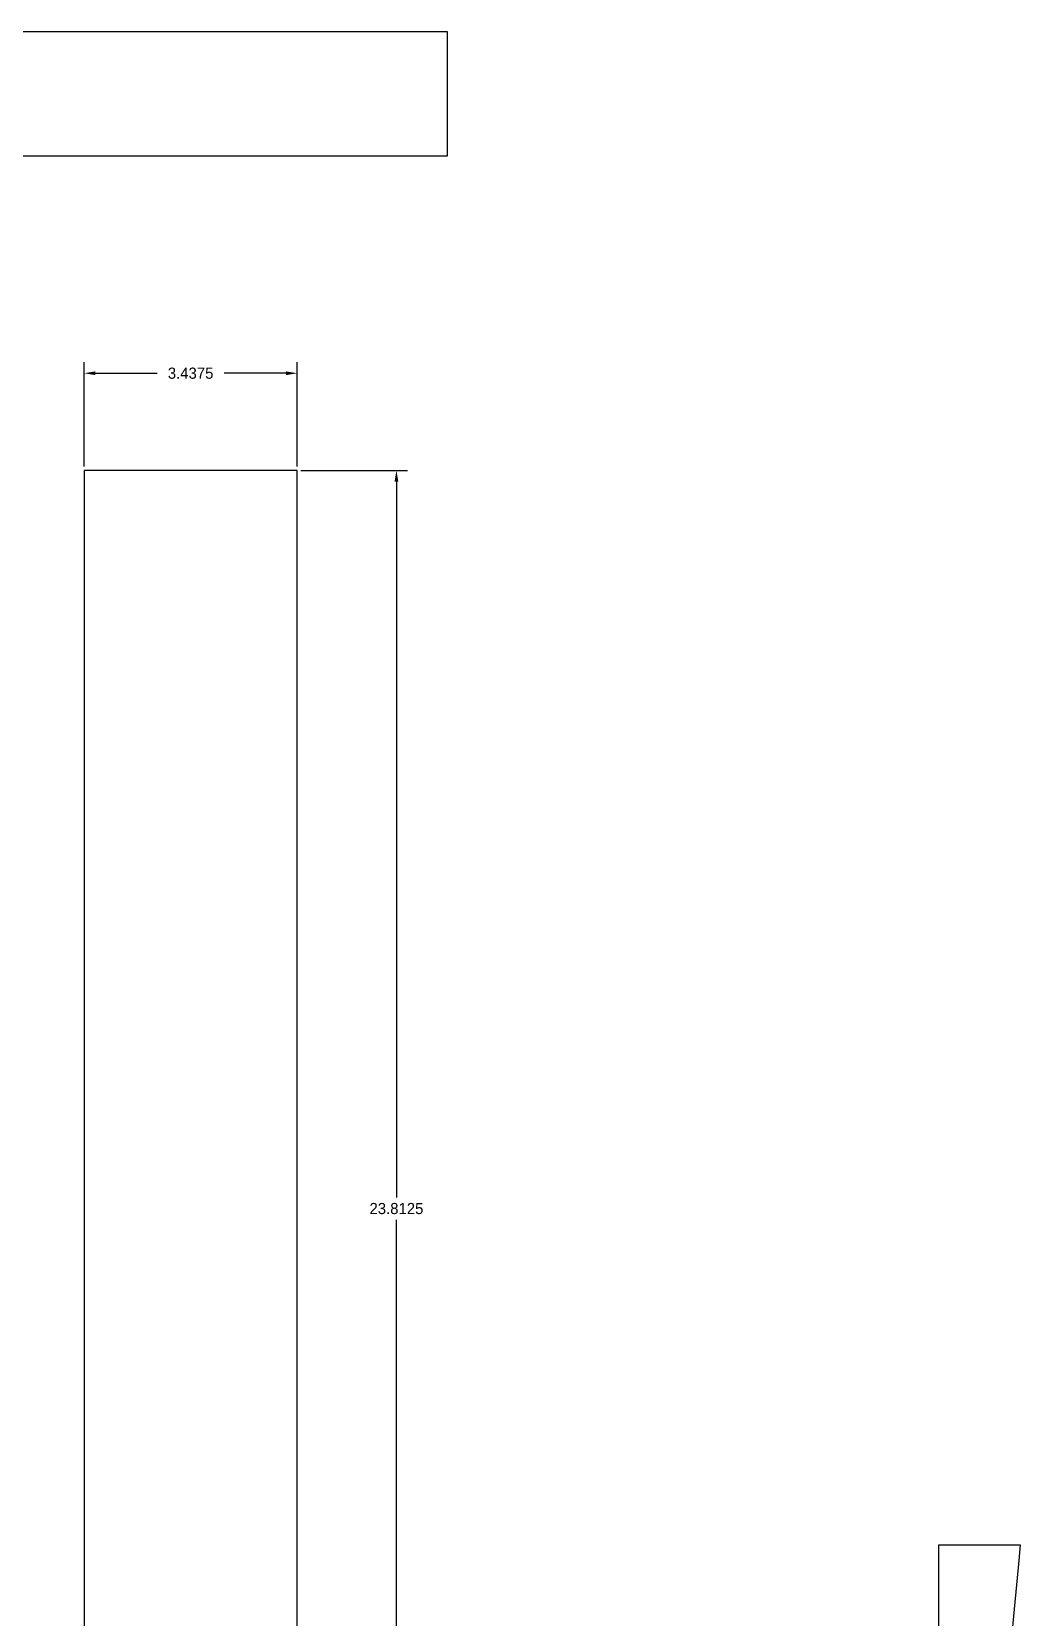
# Model space of a CAD drawing. Extents: x -4 to 204, y -54 to 64.
# Drawn here: x 140.12 to 156.08, y 34.82 to 60.39 of the extents above; entities that cross this region are included whole.
import ezdxf

# ---------------------------------------------------------------- set-up
doc = ezdxf.new("R2010")
doc.units = 0
doc.header["$MEASUREMENT"] = 0
doc.layers.get('Defpoints').update_dxf_attribs({"linetype": 'CONTINUOUS'})
doc.layers.add('Dimentions', color=7, linetype='CONTINUOUS')
doc.layers.add('LAYER_1', color=3, linetype='CONTINUOUS')
doc.dimstyles.get("Standard").update_dxf_attribs({"dimtxt": 0.18, "dimasz": 0.18, "dimexe": 0.18, "dimexo": 0.0625, "dimgap": 0.09, "dimtad": 0, "dimtih": 1, "dimtoh": 1, "dimdec": 4, "dimzin": 0, "dimdsep": 46, "dimtxsty": 'STANDARD', "dimcen": 0.09, "dimadec": 0, "dimazin": 0, "dimtfac": 1, "dimtdec": 4, "dimtofl": 0, "dimtmove": 0, "dimatfit": 3, "dimfxl": 1, "dimtolj": 1, "dimtzin": 0, "dimarcsym": 0})

# ---------------------------------------------------------------- blocks, each defined once
blk = doc.blocks.new('*D106')
at = {"layer": 'Defpoints', "color": 0}
for p in [(144.407, 54.886), (140.969, 53.319), (144.407, 53.319)]:
    blk.add_point(p, dxfattribs=at)
at = {"layer": 'Dimentions', "color": 0, "lineweight": -2}
for p, q in [((140.969, 53.382), (140.969, 55.066)), ((144.407, 53.382), (144.407, 55.066)), ((141.149, 54.886), (142.148, 54.886)), ((144.227, 54.886), (143.228, 54.886))]:
    blk.add_line(p, q, dxfattribs=at)
at = {"layer": 'Dimentions', "color": 0}
for points in [[(141.149, 54.916), (141.149, 54.856), (140.969, 54.886)], [(144.227, 54.856), (144.227, 54.916), (144.407, 54.886)]]:
    blk.add_solid(points, dxfattribs=at)
at = {"layer": 'Dimentions', "color": 0, "insert": (142.688, 54.886), "char_height": 0.18, "attachment_point": 5}
blk.add_mtext('\\A1;3.4375', dxfattribs=at)
blk = doc.blocks.new('*D107')
at = {"layer": 'Defpoints', "color": 0}
for p in [(144.407, 53.319), (144.407, 29.507), (146.009, 29.507)]:
    blk.add_point(p, dxfattribs=at)
at = {"layer": 'Dimentions', "color": 0, "lineweight": -2}
for p, q in [((144.469, 53.319), (146.189, 53.319)), ((146.009, 53.139), (146.009, 41.593)), ((146.009, 29.687), (146.009, 41.233)), ((144.469, 29.507), (146.189, 29.507))]:
    blk.add_line(p, q, dxfattribs=at)
at = {"layer": 'Dimentions', "color": 0}
for points in [[(146.039, 53.139), (145.979, 53.139), (146.009, 53.319)], [(145.979, 29.687), (146.039, 29.687), (146.009, 29.507)]]:
    blk.add_solid(points, dxfattribs=at)
at = {"layer": 'Dimentions', "color": 0, "insert": (146.009, 41.413), "char_height": 0.18, "attachment_point": 5}
blk.add_mtext('\\A1;23.8125', dxfattribs=at)

msp = doc.modelspace()

# ---------------------------------------------------------------- linework, layer by layer
at = {"layer": 'LAYER_1'}
for points in [[(128.52289, 58.39443), (146.83539, 58.39443), (146.83539, 60.39443), (128.52289, 60.39443)], [(144.40696, 29.50689), (144.40696, 53.31939), (140.96946, 53.31939), (140.96946, 29.50689)], [(156.05146, 35.73877), (154.95053, 24.24023), (154.76303, 24.24023), (154.76303, 35.99023), (156.07553, 35.99023)]]:
    msp.add_lwpolyline(points, close=True, dxfattribs=at)

# ---------------------------------------------------------------- dimensions: what is measured, and where the dimension line sits
at = {"layer": 'Dimentions'}
dim = msp.add_linear_dim(base=(144.40696, 54.88609), p1=(140.96946, 53.31939), p2=(144.40696, 53.31939), dimstyle='STANDARD', override={"dimtmove": 2}, dxfattribs=at)
dim.commit()
dim.dimension.update_dxf_attribs({"geometry": '*D106', "text_midpoint": (142.68821, 54.88609)})
dim = msp.add_linear_dim(base=(146.00913, 29.50689), p1=(144.40696, 53.31939), p2=(144.40696, 29.50689), angle=90, dimstyle='STANDARD', override={"dimtmove": 2}, dxfattribs=at)
dim.commit()
dim.dimension.update_dxf_attribs({"geometry": '*D107', "text_midpoint": (146.00913, 41.41314)})

doc.saveas('drawing.dxf')
